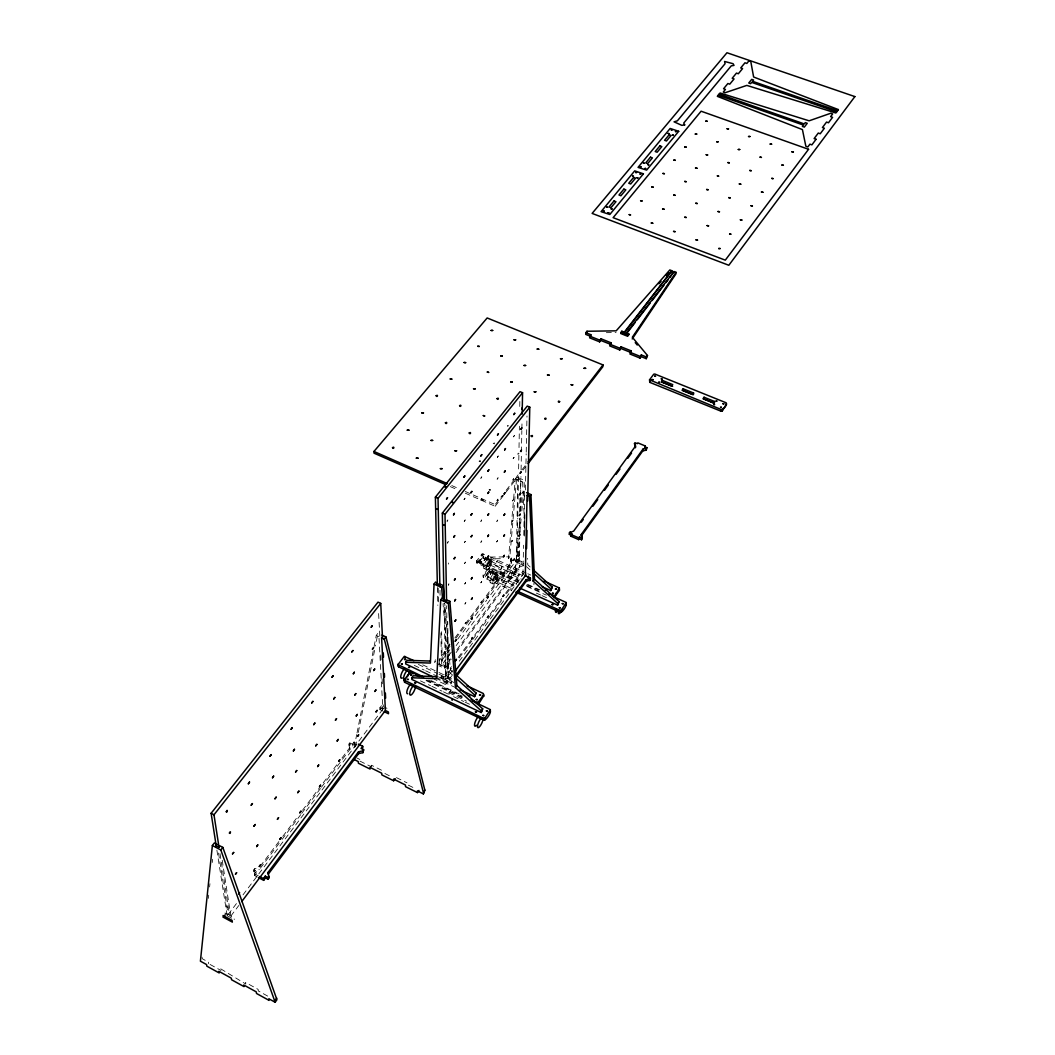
<?xml version="1.0" encoding="UTF-8"?>
<svg xmlns="http://www.w3.org/2000/svg" width="1055" height="1055" viewBox="0 0 1055 1055"><rect width="100%" height="100%" fill="white"/><g stroke="black" fill="none" stroke-linecap="round" stroke-linejoin="round"><path stroke-width="0.75" stroke-dasharray="5 3.75" d="M500.993 574.078L476.807 563.08L481.924 555.695L482.241 553.73L489.085 556.394M478.719 562.46L482.438 557.251L478.838 562.803L487.212 566.68L478.838 562.671M482.781 558.095C484.482 553.532 482.241 559.638 483.797 558.201M483.098 574.856L483.414 577.52L483.098 574.856L489.217 567.748L517.926 580.646M483.137 553.73L483.124 555.444L481.924 555.695M486.342 558.201C499.186 565.375 485.762 555.194 482.438 557.396M515.842 574.896L484.06 560.614L485.406 557.119M485.129 576.98L488.742 571.494L489.955 571.243L498.382 575.015L494.637 580.791M486.737 565.295C488.478 560.798 486.078 567.168 487.779 565.295M482.979 576.914L488.201 569.779L488.214 568.065M487.212 566.535L488.439 566.429L492.012 560.864M488.742 571.494C491.248 567.537 488.28 575.74 490.127 570.689M504.409 576.281L489.428 569.529L489.428 567.814M489.81 561.247L490.588 559.374L490.892 563.027L501.916 567.972L500.584 569.766L489.56 564.807L489.56 563.093C493.371 558.728 487.647 562.289 490.839 561.247M514.009 585.459L490.377 574.79L490.39 573.076L491.736 571.283L516.383 571.124L517.557 558.108M490.377 574.79L491.736 571.283M492.012 561.682L488.439 566.429M492.131 561.207L491.696 560.601M493.081 579.512C494.795 575.001 492.395 581.305 494.122 579.512M498.369 575.845L493.569 580.909L494.452 580.764M465.242 493.173L495.138 506.281L495.151 504.58L502.14 495.52M496.153 575.397L497.182 575.503L496.153 575.45L496.945 573.524L497.261 577.204L508.352 582.215L508.378 580.501L507.02 584.022L495.916 579.01L497.274 575.489M500.584 569.766L501.929 566.258L501.916 567.972M501.784 576.703L511.556 563.594L510.554 560.746L511.253 558.108L516.33 560.376L517.003 559.48L506.295 573.815M510.554 560.746L511.253 558.108M511.556 563.594L510.58 559.005M511.649 574.738L513.007 571.23L511.649 574.738L521.368 579.116M514.26 558.253L513.561 560.891L514.26 558.253L522.08 561.748L521.381 564.385L522.08 561.748M516.33 560.376L517.082 517.649M517.108 516L517.754 479.854L518.453 478.957L520.893 479.999L519.917 495.692M517.056 556.183L517.385 538.037M517.412 536.468L517.741 518.308M517.768 516.752L518.506 475.541M518.625 468.961L518.902 454.164M519.02 447.584L519.403 426.207M519.759 406.465L519.878 399.885M518.73 558.135L518.678 561.418L523.768 563.7L519.403 565.361L456.077 650.856M518.77 556.486L519.113 538.419M519.139 536.771L519.482 518.704M519.601 512.123L519.878 497.34M519.403 557.185L519.337 560.522L456.142 645.607M519.442 555.589L519.785 537.443M519.812 535.874L520.168 517.715M520.286 511.227L520.577 496.443M520.603 494.795L520.959 476.596M521.078 470.016L521.394 453.571M521.434 451.922L521.843 430.546M521.869 428.91L522.001 422.33M456.103 652.57L519.363 567.089L519.403 565.361M522.937 574.738L523.557 545.184M523.768 535.333L524.638 494.294L522.172 493.226L523.57 491.393L521.816 510.923M524.414 536.059L524.876 514.603M525.403 489.942L526.181 453.782M526.221 452.147L526.999 415.987M533.922 584.747L533.962 583.046M516.713 476.992L515.315 478.799L508.497 558.623L509.842 556.829L516.713 476.992L524.032 480.157L524.902 499.701M497.208 573.88L496.167 573.88M494.136 577.982L493.094 577.982M518.097 538.775L515.038 572.944L490.39 573.076M518.678 532.274L519.996 517.623M520.577 511.121L521.882 496.47M489.085 572.219L490.127 572.219M489.098 570.742L498.052 574.896M490.852 559.717L489.81 559.717M517.702 556.486L519.324 538.577M519.904 532.076L521.078 519.06M480.75 562.091C479.128 557.436 481.278 564.214 479.722 562.091M480.75 560.667L479.722 560.561M483.823 556.578L482.979 557.08M502.549 495.929L502.127 496.615L502.431 495.705M208.363 898.385L208.705 895.128M209.602 886.978L209.945 883.708M212.253 862.515L212.609 859.245M476.702 562.737L476.82 560.68L481.924 553.981M354.177 747.362L356.709 734.57M357.025 732.961L373.76 648.152M374.077 646.557L376.279 635.361L377.967 633.185L375.435 646.003M355.456 746.861L357.038 738.856M358.304 732.447L375.118 647.599M487.779 563.832L486.751 563.832M447.043 520.827L447.861 519.93L447.069 521.763M448.401 564.095L448.388 563.001M487.014 574.935L486.078 574.988M449.747 644.869L449.087 645.555L449.733 643.867M448.349 584.299L448.929 583.85L448.375 585.485M448.982 694.467L448.955 692.766L452.186 688.348M450.867 684.075L451.58 681.359L450.867 684.075L442.744 680.224L443.443 677.508L442.744 680.224M452.384 670.518L445.553 679.855L444.089 603.275M459.215 661.248L523.61 573.775L520.854 572.588M451.896 675.648L447.993 681.003L446.647 605.781M445.711 684.629L447.135 680.963L445.711 684.629L434.251 679.183M437.1 663.569L447.571 668.514L448.27 665.797L447.307 662.685L451.21 657.423M441.755 675.358L441.056 678.075L441.755 675.358L445.658 674.514L451.448 666.654M458.226 657.476L470.794 640.451M474.658 635.202L486.25 619.483M490.127 614.234L501.718 598.515M505.596 593.266L517.187 577.547M441.794 677.073L445.685 676.242L452.45 667.063M459.202 657.898L471.77 640.86M472.732 639.554L487.212 619.905M488.188 618.586L502.668 598.937M506.532 593.688L518.124 577.969M444.419 668.356L445.118 665.639L444.419 668.356L439.051 665.824M369.975 767.367L371.545 765.257L383.308 771.1M448.296 667.525L447.333 664.413L451.237 659.151M447.571 668.514L448.27 665.797M449.839 649.709L439.144 664.109L439.764 658.28M457.633 639.238L471.255 620.92M475.146 615.685L486.83 599.992M490.72 594.756L502.404 579.05M451.276 652.148L441.557 665.296L440.832 630.877M435.412 661.445L434.686 662.435L435.372 659.718M449.997 644.473L439.249 658.9L439.289 660.615L450.037 646.201M454.89 637.919L511.583 561.853M455.892 638.328L469.567 619.971M470.543 618.665L485.181 598.989M486.157 597.684L500.809 578.021M230.86 916.03L238.786 905.507M487.291 575.423L489.599 572.364L496.668 575.542L493.608 579.643L487.938 577.085M257.288 876.969L254.73 875.624L256.589 873.171L256.352 871.417L253.675 870.006L254.598 868.779L257.618 868.094M260.348 868.186L281.039 840.756M282.015 839.45L300.741 814.631M301.73 813.326L320.443 788.507M321.432 787.201L350.009 749.314L348.968 744.026L349.798 742.918L352.396 744.197L352.515 745.99L349.93 744.711L349.798 742.918M352.515 745.99L354.19 743.775L354.058 741.981L356.946 743.406M382.807 710.991L379.958 709.606L381.58 707.47L381.475 705.663L390.034 709.804M228.157 914.58L237.072 902.75M243.019 894.851L383.664 708.129L383.479 704.872M486.039 574.949L488.742 571.362M256.589 873.171L253.912 871.76L254.835 870.533L259.359 869.491M350.009 749.314L349.1 745.819L349.93 744.711M254.73 875.624L254.492 873.87L256.352 871.417M260.11 866.432L278.85 841.613M282.793 836.378L298.578 815.475M302.534 810.253L319.296 788.032M323.239 782.81L338.035 763.2M341.991 757.978L349.878 747.52M352.396 744.197L354.058 741.981M379.958 709.606L379.853 707.813L381.475 705.663M484.06 560.614L485.406 558.847L517.174 573.102M524.849 530.823L522.634 481.964L524.032 480.157M506.136 490.351L518.124 474.842M522.106 469.66L526.102 464.49M495.138 506.281L505.121 493.358M506.11 492.065L518.084 476.544M523.082 470.082L526.076 466.191M382.596 704.423L378.943 636.613L379.787 635.532M488.439 566.298L487.436 566.614M488.201 569.779L489.428 569.529M480.473 461.615C481.397 459.426 477.256 461.536 480.091 461.774M494.597 443.825L493.173 443.39L494.597 442.955M519.363 567.089L523.728 565.427L511.227 559.849M518.203 453.109L517.794 454.27L519.02 453.571M606.348 332.681L616.08 332.536M490.298 557.066L504.949 556.895M506.585 556.869L509.842 556.829M484.06 558.899L488.953 558.847M500.347 558.715L490.575 558.834L523.293 573.458M507.692 426.484L507.323 425.468L508.734 425.904M483.652 557.146L482.781 556.565M515.315 478.799L517.754 479.854M520.194 480.909L522.634 481.964M451.764 485.564L459.242 488.834M465.229 491.459L495.151 504.58M450.287 486.619L457.765 489.889M514.233 559.994L522.04 563.476M490.575 557.066L526.313 573.076M527.803 573.749L530.784 575.081M518.572 573.722L522.739 575.595M512.981 572.944L515.763 574.197M476.689 561.023L518.928 580.421M527.882 584.457L539.83 589.837M526.92 584.694L538.92 590.101M506.967 576.769L518.902 582.136M526.353 585.499L541.268 592.211M505.912 576.953L517.9 582.36M526.88 586.409L546.371 595.178M483.994 568.513L486.79 569.779M491.736 572.997L516.739 584.272M536.349 593.108L540.569 595.007M541.98 595.64L549.035 598.831M490.786 579.129L512.915 589.138M490.865 579.538L493.569 580.909M486.355 578.852L511.411 590.18M490.285 582.663L493.107 583.943M447.544 666.786L442.296 664.307L441.61 631.681M439.012 664.096L444.379 666.628M376.279 635.361L378.943 636.613M422.739 664.835L437.522 671.837M438.999 672.536L452.305 678.827M418.36 664.439L437.561 673.538M439.038 674.237L452.331 680.528M441.016 676.347L446.291 678.853L444.88 603.908M454.019 682.506L448.731 680L447.702 621.355M442.718 678.497L450.841 682.361M414.285 665.389L424.242 670.11M425.666 670.782L435.662 675.517M438.537 676.875L454.046 684.233M435.702 677.218L447.162 682.651M435.636 678.167L454.323 687.029M431.033 680.567L462.156 695.364M428.633 680.172L462.248 696.155M426.642 680.145L462.182 697.052M426.035 680.607L463.237 698.305M448.955 692.766L466.534 701.14M420.47 680.884L430.493 685.658M431.93 686.343L442.005 691.144M443.443 691.829L450.67 695.271M453.558 696.643L463.712 701.483M465.163 702.182L469.528 704.252M381.58 707.47L384.429 708.841M379.853 707.813L382.846 709.263L382.675 706.032M354.19 743.775L357.065 745.199M356.906 757.991L359.821 759.442M396.443 777.614L406.993 782.85M359.94 761.117L370.186 766.207M384.877 773.5L389.295 775.702M408.391 785.171L414.997 788.454M254.492 873.87L258.33 875.901M231.691 918.18L225.256 914.711L224.979 912.984L228.131 914.672L218.438 852.4M220.746 968.859L245.828 984.091L245.578 982.495L258.093 989.353L258.317 990.948L270.871 997.845M210.064 964.455L221.009 970.468M452.832 672.048L450.393 669.846L444.683 603.355M452.608 675.134L448.942 671.824L443.034 603.711M530.124 566.97L527.803 564.847L527.513 558.332M526.471 566.654L529.953 569.832M201.98 957.096L202.27 958.718L208.415 962.094L208.692 963.703M219.994 853.574L229.634 915.806M216.882 850.159L227.181 915.938M222.223 860.273L230.834 916.136L233.999 917.837L234.263 919.564M253.675 870.006L253.912 871.76M254.598 868.779L254.835 870.533M348.968 744.026L349.1 745.819M371.545 765.257L371.637 766.932M378.613 613.562L379.84 636.389M380.815 654.904L381.132 660.852M382.095 678.787L382.451 685.579M438.221 588.097L438.577 604.423M437.416 587.464L437.825 605.412M439.975 590.246L440.133 598.159M445.658 674.514L445.685 676.242M447.307 662.685L447.333 664.413M477.137 561.616L477.137 563.33M476.82 560.68L476.82 562.394M488.518 559.229A5.183 1.662 -65.9 0 1 486.685 566.548A5.183 1.662 -65.9 0 1 483.691 566.68A5.183 1.662 -65.9 0 1 487.568 559.282M490.72 578.114A5.222 1.648 -65.8 0 1 494.927 573.419A5.222 1.648 -65.8 0 1 492.764 580.975A5.222 1.648 -65.8 0 1 490.034 580.501M226.482 906.548L227.498 907.326L226.522 906.496M447.294 543.061L448.23 541.69L447.294 543.061M464.055 499.556L464.991 498.211L464.055 499.556M464.24 521.341L465.163 519.996L464.24 521.341M464.424 542.652L465.255 541.294L464.424 542.652M464.596 563.528L465.413 562.17L464.596 563.528M464.767 583.969L465.585 582.624L464.767 583.969M464.939 604.001L465.822 602.682L464.939 604.001M465.097 623.611L465.98 622.305L465.097 623.611M480.856 478.245L481.766 476.926L480.856 478.245M480.856 500.03L481.766 498.725L480.856 500.03M480.869 521.381L481.687 520.036L480.869 521.381M480.869 542.27L481.753 540.964L480.869 542.27M480.869 562.737L481.753 561.445L480.869 562.737M480.882 582.795L481.739 581.503L480.882 582.795M480.882 602.445L481.739 601.152L480.882 602.445M497.34 457.329L498.237 456.037L497.34 457.329M497.169 479.141L498.052 477.849L497.169 479.141M496.997 500.492L497.881 499.2L496.997 500.492M496.839 521.407L497.709 520.128L496.839 521.407M496.681 541.901L497.538 540.622L496.681 541.901M496.523 561.985L497.38 560.706L496.523 561.985M496.377 581.661L497.222 580.395L496.377 581.661M513.495 436.823L514.378 435.557L513.495 436.823M513.165 458.635L514.036 457.369L513.165 458.635M512.836 480.012L513.706 478.733L512.836 480.012M512.519 500.94L513.376 499.674L512.519 500.94M512.202 521.447L513.047 520.181L512.202 521.447M511.899 541.545L512.73 540.292L511.899 541.545M511.596 561.247L512.427 560.007L511.596 561.247M489.164 489.757C490.298 492.276 491.643 487.951 489.164 489.757M482.372 499.74L483.203 500.281L482.372 499.74M490.324 561.392L487.265 565.44L480.236 562.275L483.309 558.24L490.324 561.392M489.032 568.447A5.183 1.648 -65.9 0 0 491.314 560.495A5.183 1.648 -65.9 0 0 486.803 566.443A5.183 1.648 -65.9 0 0 489.032 568.447M495.336 582.571A5.222 1.635 -65.8 0 0 497.644 574.579A5.222 1.635 -65.8 0 0 493.133 580.619A5.222 1.635 -65.8 0 0 495.336 582.571"/><path stroke-width="1.5" d="M411.78 677.745L436.744 678.721L440.713 599.86L442.256 597.855L446.568 601.192L447.333 600.19L449.878 601.35L456.894 685.579L482.663 708.815L481.225 712.534L411.846 679.446L411.78 677.745L413.257 675.78L436.665 676.664M490.021 711.057C492.131 712.455 483.23 724.469 483.652 718.376L404.091 680.106L410.382 671.758L421.327 676.69M471.058 699.597L476.979 702.406C477.335 708.446 482.491 696.669 483.678 696.26L483.348 693.517L467.088 685.829M484.944 719.774L484.944 718.086L490.377 709.646L472.482 701.021M490.364 712.112L490.364 710.424M522.159 414.101L522.568 392.724L520.023 391.669L435.385 497.169L437.377 585.551M527.79 494.439L527.091 495.362L525.298 575.793L530.414 578.1L530.375 579.828L525.997 581.516L454.758 678.761M526.564 548.613L526.973 530.454M527.645 501.006L529.781 407.19L527.21 406.122L442.348 513.099L444.05 601.35M525.997 581.516L526.036 579.775L530.414 578.1M529.702 580.751L529.755 579.01M542.375 586.817L550.802 590.602L552.174 587.068L533.606 570.135M552.174 587.068L550.802 590.602M553.888 597.658L559.414 588.017L544.182 581.094M519.601 587.978L557.607 605.135L558.992 601.574L534.476 579.235L530.955 494.597L526.524 492.672M559.071 587.767L559.44 590.259L554.429 597.328M559.361 590.431L559.427 588.716M558.992 601.574L557.607 605.135M566.034 604.067C567.247 605.939 559.796 616.16 560.1 610.463L517.332 591.13M561.26 611.913L561.326 610.212L566.258 602.51L552.424 596.181M566.205 604.937L566.284 603.223M579.301 538.749L581.595 539.764L581.687 538.063L579.393 537.048L578.681 539.619L571.045 536.27L571.678 535.413L569.397 534.41L569.463 532.709L573.63 531.14L635.558 446.041L634.49 443.535L635.057 442.744L637.286 443.667L637.853 442.876L645.264 445.962L645.133 447.663M570.096 531.852L569.397 534.41M444.274 598.488L443.153 585.512L440.634 584.351L439.869 585.354L435.583 582.044L434.053 584.035L430.4 663.068L405.661 662.263L405.727 663.964L432.774 676.809M571.045 536.27L571.757 533.711L569.463 532.709M571.678 535.413L571.757 533.711M585.828 332.694L585.749 334.395L590.747 336.4L590.826 334.699L585.828 332.694L586.962 331.257L616.186 330.835L669.82 269.961L671.877 270.753L624.244 333.05L621.791 332.074L621.843 331.217L624.296 332.193L624.244 333.05M586.883 332.971L586.962 331.257M578.681 539.619L579.393 537.048M590.826 334.699L589.613 337.824L599.636 341.846L600.849 338.708L610.911 342.743L610.805 344.444L600.757 340.422M642.97 449.14L581.252 534.463L581.173 536.164L642.838 450.841L642.97 449.14L646.926 447.676L644.697 446.753L645.264 445.962M581.252 534.463L582.307 537.193L581.595 539.764M599.636 341.846L600.849 338.708M445.803 484.641L374.05 453.175L373.958 451.461L487.159 317.964L602.998 364.925L602.906 366.626L528.067 463.607M610.911 342.743L609.698 345.895L619.786 349.944L621.013 346.792L631.141 350.853L631.022 352.555L620.894 348.493M619.786 349.944L621.013 346.792M626.406 333.037L628.859 334.013L628.806 334.87L626.34 333.894L626.406 333.037L673.934 271.544L675.991 272.335L675.846 274.023L632.209 338.972M628.859 334.013L627.699 336.294L620.683 333.499L621.791 332.074M631.141 350.853L629.914 354.005L640.069 358.093L641.308 354.928L646.399 356.972L646.267 358.674L641.176 356.63M640.069 358.093L641.308 354.928M634.49 443.535L635.427 447.755L635.558 446.041M675.991 272.335L632.327 337.257L647.493 355.509L646.267 358.674M649.537 379.84L721.356 409.564C723.704 409.749 727.673 404.461 726.104 402.773L654.812 374.024L653.718 374.222L649.537 379.84L649.761 382.345L721.158 411.265L722.253 411.054L726.091 404.566M649.761 382.345L649.893 380.631M642.838 450.841L646.214 450.182L646.346 448.481M646.926 447.676L646.214 450.182M662.395 380.407L661.287 381.897L671.653 386.09L672.747 384.6L662.395 380.407L662.25 382.121L672.602 386.301M669.899 277.518L673.934 271.544M683.152 388.794L682.994 390.495L693.425 394.715L693.583 393.014L683.152 388.794L682.058 390.297L692.502 394.517L693.583 393.014M704.067 397.234L703.883 398.948L714.393 403.195L714.578 401.48L704.067 397.234L702.986 398.75L713.51 403.01L714.578 401.48M212.371 845.517L200.41 961.184L206.569 964.56L206.846 966.169L219.176 972.947L218.899 971.338L231.296 978.156L231.559 979.752L243.995 986.596L243.758 985.001L256.273 991.871L256.497 993.467L269.065 1000.377L268.84 998.782L275.157 1002.25L276.951 999.718L222.829 847.389L220.007 845.899L219.005 847.191L216.196 845.714L217.198 844.422L214.376 842.945L212.371 845.517L220.825 849.974L275.157 1002.25M721.158 411.265L721.356 409.564M722.253 411.054L722.451 409.353M726.288 405.278L726.486 403.577M483.678 696.26L483.678 695.496M413.863 660.641L404.289 656.368L398.025 664.61L423.635 677.046M274.933 1000.654L276.74 998.122M353.873 759.376L358.252 761.552L358.37 763.227L370.081 769.055L369.975 767.367L381.739 773.223L381.844 774.898L393.647 780.766L393.568 779.091L405.437 784.999L405.516 786.661L417.437 792.582L417.371 790.92L423.358 793.888L424.835 790.063L385.959 636.956L381.963 635.07M481.225 712.534L482.663 708.815M423.358 793.888L424.835 790.063M476.979 702.406L478.271 702.129L483.678 694.572M417.437 792.582L418.967 790.432M460.099 689.772L474.579 696.643L476.016 692.964L456.499 675.345M474.579 696.643L476.016 692.964M581.687 538.063L582.307 537.193M581.279 522.199L583.217 519.548M592.884 506.242L597.723 499.595M604.489 490.298L608.353 484.97M616.094 474.341L619.958 469.027M627.685 458.384L631.563 453.07M393.647 780.766L395.203 778.63M481.225 710.846L455.43 687.583L456.894 685.579M557.673 603.42L533.144 581.068L534.476 579.235M455.694 675.727L526.036 579.775M528.054 577.032L528.726 576.122M454.811 671.666L525.97 574.83M267.97 877.536L268.893 876.309L268.194 879.29L265.504 877.879L265.28 876.125L267.97 877.536L268.194 879.29M362.788 750.857L358.529 751.806L268.049 872.432L268.273 874.186L358.647 753.6L362.907 752.65L363.632 749.749L361.034 748.47L362.696 746.241L358.384 744.118M362.907 752.65L363.632 749.749M241.753 901.563L385.233 710.688M258.554 877.641L263.658 880.345L263.433 878.591L265.28 876.125M263.658 880.345L265.504 877.879M223.344 917.257L223.067 915.516L232.087 920.382L232.351 922.11L223.344 917.257L225.256 914.711M646.399 356.972L647.493 355.509M455.43 687.583L448.349 603.368L449.878 601.35M533.144 581.068L529.557 496.43L530.955 494.597M405.661 662.263L407.125 660.325L430.321 661.05M442.612 598.844L441.623 587.503L443.153 585.512M626.34 333.894L635.255 322.355M637.233 319.797L650.104 303.141M652.082 300.583L663.964 285.206M665.942 282.635L667.921 280.076M528.107 461.905L602.998 364.925M220.825 849.974L222.829 847.389M423.292 792.226L384.284 639.132L385.959 636.956M624.296 332.193L671.877 270.753M384.231 711.69L388.504 713.76L388.411 711.954L385.418 710.503L381.607 637.866L382.451 636.785M621.843 331.217L620.736 332.642L627.751 335.437M219.031 847.336L213.98 814.777L380.723 603.407L378.007 602.141L211.119 813.273L216.381 846.954M446.595 602.524L445.012 514.286L529.781 407.19M439.895 586.699L438.023 498.329L522.568 392.724M238.918 892.978L239.591 892.609L238.918 894.35M658.966 283.835L661.103 281.395M666.457 275.315L668.606 272.876M484.944 718.086L483.652 718.376M561.326 610.212L560.1 610.463M554.482 595.627L548.785 593.86M546.002 590.47L545.989 589.719L545.343 590.299M521.803 409.274L521.79 408.127M837.525 110.722L752.558 81.301L753.6 80.022L751.714 79.376L748.747 83.015L750.633 83.675L751.674 82.395L836.681 111.843M719.154 94.106L804.292 123.936L805.308 122.604L807.246 123.29L804.332 127.101L802.393 126.429L803.409 125.083L718.231 95.214M671.798 271.597L673.855 272.388M589.705 336.123L599.728 340.145M609.79 344.181L619.892 348.229M630.033 352.304L640.2 356.379M527.091 495.362L529.557 496.43M571.124 534.569L578.76 537.918M373.958 451.461L447.267 483.599M435.385 497.169L438.023 498.329M442.348 513.099L445.012 514.286M515.829 592.185L560.034 612.177M434.053 584.035L441.623 587.503M440.713 599.86L448.349 603.368M381.607 637.866L384.284 639.132M398.144 664.043L398.328 666.654L413.323 673.815M416.277 675.226L419.244 676.624M404.21 679.525L404.579 682.255L483.652 720.051M211.119 813.273L213.98 814.777M259.596 876.573L263.433 878.591M455.048 677.336L474.579 694.955M533.434 573.01L550.868 588.888M635.242 342.624L637.26 345.051M268.049 872.432L269.104 878.063M358.529 751.806L358.647 753.6M362.696 746.241L362.815 748.035M380.723 603.407L382.503 637.642M383.295 652.926L383.519 657.212M384.363 673.512L384.548 677.139M385.378 693.069L385.642 698.133M398.434 665.072L398.513 666.773M405.001 656.447L405.067 658.149M404.513 680.567L404.579 682.255M409.802 672.101L409.868 673.802M452.094 698.647L452.133 700.335M478.271 702.129L478.271 703.817M402.272 677.969A5.486 1.807 -64.6 0 1 401.032 674.884A5.486 1.807 -64.6 0 1 404.896 668.501M409.261 671.811A5.486 1.807 -64.6 0 1 407.336 676.796M405.858 678.761A5.486 1.807 -64.6 0 1 403.669 677.429A5.486 1.807 -64.6 0 1 407.085 670.466M556.209 592.963A5.249 1.503 -66.1 0 1 554.614 596.642M562.566 608.643A5.288 1.49 -66.1 0 1 559.216 613.641A5.288 1.49 -66.1 0 1 558.741 610.291M556.605 612.177A5.275 1.503 -66.1 0 1 555.853 608.986M407.731 693.755A5.526 1.794 -64.5 0 1 407.309 689.785A5.526 1.794 -64.5 0 1 410.988 683.97M415.446 686.291A5.526 1.78 -64.5 0 1 412.439 693.728A5.526 1.78 -64.5 0 1 409.736 693.333A5.526 1.78 -64.5 0 1 413.204 685.961M476.596 725.273A5.592 1.635 -64.9 0 1 474.605 724.073A5.592 1.635 -64.9 0 1 478.021 716.938M483.085 718.613A5.592 1.622 -64.9 0 1 479.801 726.447A5.592 1.622 -64.9 0 1 477.664 725.128A5.592 1.622 -64.9 0 1 481.687 717.743M248.334 783.786L249.521 782.098L248.334 783.786M251.182 805.216L252.422 803.607L251.182 805.216M253.952 826.144L255.178 824.535L253.952 826.144M256.655 846.558L257.789 844.91L256.655 846.558M259.306 866.498L260.506 864.915L259.306 866.498M269.948 756.237L271.188 754.668L269.948 756.237M272.507 777.772L273.641 776.137L272.507 777.772M274.999 798.793L276.12 797.158L274.999 798.793M277.425 819.326L278.533 817.691L277.425 819.326M675.464 131.559L676.295 131.624L675.49 131.493M279.799 839.371L280.973 837.815L279.799 839.371M671.943 130.029L671.125 129.963L671.943 130.002M672.523 135.093L673.354 135.172L672.523 135.093M669.002 133.563L668.171 133.523L669.002 133.563M291.088 729.308L292.222 727.686L291.088 729.308M661.274 378.864L662.224 378.956L661.287 378.824M293.369 750.923L294.477 749.314L293.369 750.923M658.768 382.266L659.705 382.358L658.782 382.226M295.585 772.036L296.758 770.506L295.585 772.036M297.747 792.661L298.908 791.131L297.747 792.661M654.68 376.2L655.603 376.332L654.707 376.121M299.857 812.798L300.939 811.216L299.857 812.798M652.161 379.589L653.098 379.681L652.161 379.589M311.779 702.96L312.887 701.364L311.779 702.96M648.706 164.804L647.862 164.751L648.706 164.765M313.77 724.653L314.865 723.071L313.77 724.653M645.66 168.47L644.816 168.497L645.66 168.51M315.735 745.845L316.882 744.355L315.735 745.845M317.634 766.55L318.702 764.994L317.634 766.55M643.458 163.143L644.302 163.222L643.458 163.143M319.507 786.793L320.562 785.223L319.507 786.793M640.095 174.101L640.952 174.181L640.108 174.062M640.398 166.809L641.242 166.888L640.411 166.769M636.521 172.506L635.677 172.506L636.521 172.506M637.022 177.807L637.866 177.886L637.022 177.807M332.009 677.178L333.169 675.701L332.009 677.178M632.591 176.172L633.435 176.251L632.591 176.172M333.749 698.951L334.831 697.395L333.749 698.951M335.45 720.209L336.519 718.666L335.45 720.209M337.125 740.992L338.167 739.463L337.125 740.992M338.747 761.301L339.789 759.771L338.747 761.301M351.816 651.937L352.95 650.5L351.816 651.937M353.306 673.776L354.361 672.246L353.306 673.776M354.77 695.113L355.812 693.597L354.77 695.113M612.045 208.93L611.188 208.916L612.045 208.93M356.208 715.963L357.223 714.446L356.208 715.963M357.605 736.35L358.621 734.847L357.605 736.35M606.704 207.189L607.561 207.268L606.704 207.189M607.983 212.728L608.827 212.886L607.983 212.728M371.202 627.237L372.244 625.734L371.202 627.237M603.486 211.026L604.357 211.119L603.5 211M372.455 649.128L373.562 647.717L372.455 649.128M373.694 670.518L374.71 669.028L373.694 670.518M374.894 691.434L375.897 689.957L374.894 691.434M376.068 711.888L377.07 710.411L376.068 711.888M791.962 151.828L793.386 152.078L791.962 151.828M563.344 603.684L562.289 603.618L563.344 603.684M559.295 607.838L560.337 607.997L559.335 607.733M781.94 165.028L783.377 165.279L781.94 165.028M556.499 589.178L555.457 589.112L556.499 589.178M552.477 593.279L553.519 593.385L552.49 593.226M552.042 604.555L553.097 604.66L552.055 604.502M771.772 178.427L773.21 178.677L771.838 178.321M771.601 144.205L770.176 144.073L771.601 144.205M761.459 192.023L762.91 192.274L761.459 192.023M760.035 157.182L761.459 157.432L760.101 157.063M751.002 205.804L752.452 206.068L751.055 205.685M446.542 499.055L447.505 497.696L446.542 499.055M749.749 170.462L751.186 170.712L749.749 170.462M749.973 136.517L748.549 136.504L749.973 136.517M453.518 514.853L454.389 513.429L453.518 514.853M453.821 537.061L454.692 535.65L453.821 537.061M740.373 219.796L741.85 220.06L740.373 219.796M454.112 558.794L454.969 557.396L454.112 558.794M454.415 580.065L455.338 578.694L454.415 580.065M739.318 183.939L740.768 184.203L739.318 183.939M463.87 477.308L464.807 475.963L463.87 477.308M454.692 600.888L455.536 599.491L454.692 600.888M454.969 621.263L455.8 619.878L454.969 621.263M739.726 149.507L738.289 149.494L739.726 149.507M455.246 641.216L456.142 639.858L455.246 641.216M455.509 660.76L456.406 659.415L455.509 660.76M470.886 492.791L471.836 491.419L470.886 492.791M729.598 233.999L731.075 234.263L729.664 233.88M471.005 515.025L471.941 513.666L471.005 515.025M471.11 536.784L472.033 535.426L471.11 536.784M487.278 710.912L486.184 710.859L487.278 710.978M728.728 197.615L730.192 197.878L728.728 197.615M471.216 558.082L472.139 556.724L471.216 558.082M480.856 455.971L481.779 454.652L480.856 455.971M471.321 578.931L472.152 577.56L471.321 578.931M482.913 715.461L483.994 715.646L482.953 715.343M720.156 248.545L718.653 248.532L720.156 248.545M727.897 162.562L729.322 162.813L727.897 162.562M471.427 599.346L472.324 598L471.427 599.346M471.532 619.338L472.337 617.979L471.532 619.338M480.618 695.047L479.511 695.047L480.618 695.047M728.504 128.868L727.093 128.75L728.504 128.868M471.625 638.921L472.508 637.589L471.625 638.921M487.924 471.163L488.847 469.818L487.924 471.163M487.845 493.41L488.768 492.078L487.845 493.41M476.253 699.544L477.348 699.597L476.253 699.544M475.423 711.888L476.53 711.954L475.423 711.888M717.993 211.501L719.457 211.765L717.993 211.501M487.779 515.183L488.689 513.864L487.779 515.183M487.713 536.507L488.531 535.149L487.713 536.507M497.512 435.069L498.408 433.763L497.512 435.069M717.347 175.934L718.785 176.185L717.413 175.816M468.829 696.01L469.91 696.129L468.868 695.904M487.647 557.383L488.531 556.064L487.647 557.383M487.581 577.824L488.452 576.518L487.581 577.824M487.516 597.855L488.307 596.523L487.516 597.855M718.152 141.766L716.714 141.752L718.152 141.766M487.45 617.478L488.307 616.173L487.45 617.478M504.62 449.958L505.45 448.599L504.62 449.958M707.087 225.572L708.564 225.849L707.087 225.572M504.369 472.218L505.2 470.873L504.369 472.218M504.132 494.017L504.936 492.672L504.132 494.017M503.881 515.354L504.765 514.049L503.881 515.354M513.838 414.549L514.735 413.27L513.838 414.549M706.639 189.491L708.09 189.755L706.639 189.491M503.657 536.243L504.527 534.951L503.657 536.243M503.42 556.724L504.29 555.418L503.42 556.724M706.204 154.716L707.628 154.966L706.204 154.716M503.195 576.769L504.053 575.489L503.195 576.769M502.984 596.431L503.828 595.139L502.984 596.431M520.985 429.161L521.816 427.829L520.985 429.161M707.193 121.285L705.795 121.167L707.193 121.285M696.023 239.867L697.513 240.144L696.023 239.867M520.577 451.435L521.46 450.142L520.577 451.435M520.168 473.233L521.038 471.954L520.168 473.233M695.786 203.259L697.236 203.523L695.786 203.259M519.759 494.584L520.629 493.305L519.759 494.584M519.363 515.499L520.221 514.22L519.363 515.499M518.981 535.993L519.825 534.727L518.981 535.993M695.535 167.982L696.973 168.233L695.535 167.982M518.598 556.077L519.376 554.785L518.598 556.077M518.229 575.766L519.06 574.487L518.229 575.766M696.722 134.077L695.298 134.064L696.722 134.077M684.761 217.225L686.225 217.488L684.761 217.225M684.721 181.434L686.159 181.697L684.721 181.434M686.106 147.054L684.669 147.041L686.106 147.054M673.578 231.401L675.042 231.665L673.578 231.401M673.736 195.083L675.187 195.346L673.736 195.083M415.683 682.915L414.589 682.849L415.67 682.967M673.894 160.083L675.319 160.334L673.894 160.083M678.708 131.295L646.623 170.106L638.038 167.389L670.149 128.459L678.708 131.295M409.525 667.393L408.443 667.34L409.525 667.446M408.377 679.433L407.283 679.367L408.364 679.486M410.659 674.884L411.727 675.002L410.672 674.831M662.593 208.943L664.043 209.207L662.593 208.943M662.962 173.442L664.386 173.693L662.962 173.442M402.272 663.951L401.19 663.885L402.272 664.004M404.553 659.467L405.634 659.52L404.553 659.467M651.291 223.001L652.755 223.264L651.291 223.001M651.858 186.972L653.296 187.236L651.858 186.972M643.431 173.824L609.816 214.481L601.073 211.646L634.714 170.87L643.431 173.824M640.609 200.714L642.047 200.978L640.609 200.714M629.176 214.666L630.639 214.93L629.242 214.547M585.63 368.314L584.022 368.3L585.63 368.314M572.746 384.851L571.151 384.693L572.746 384.851M559.651 401.652C557.924 403.709 557.858 399.581 559.651 401.652M562.104 358.726L560.508 358.726L562.104 358.726M436.454 508.734L437.403 509.446L436.506 508.655M544.71 418.571C545.857 420.945 547.07 416.87 544.71 418.571M549.088 375.118L547.492 374.96L549.088 375.118M443.39 524.652L444.34 525.377L443.39 524.652M531.166 435.926C532.313 438.339 533.487 434.212 531.166 435.926M535.848 391.774L534.226 391.774L535.848 391.774M538.775 349.231L537.206 349.073L538.775 349.231M721.422 407.309L720.46 407.217L721.409 407.362M722.912 403.696L723.849 403.841L722.912 403.696M525.627 365.478L524.019 365.465L525.627 365.478M713.721 404.447L714.657 404.619L713.76 404.355M716.16 400.979L717.097 401.151L716.2 400.887M510.66 381.831L512.255 381.989L510.66 381.831M226.271 811.704C227.221 813.735 228.078 807.734 226.271 811.704M515.644 339.816L514.049 339.802L515.644 339.816M229.423 833.041C230.359 834.993 231.164 829.177 229.423 833.041M232.496 853.864L233.709 852.453L232.496 853.864M235.489 874.173L236.597 872.709L235.489 874.173M497.063 398.605C498.171 400.926 499.424 396.931 497.063 398.605M502.365 355.917L500.756 355.904L502.365 355.917M483.256 415.644L484.852 415.96L483.335 415.499M487.278 372.125L488.834 372.428L487.357 371.98M492.698 330.466L491.103 330.452L492.698 330.466M469.211 432.972C470.306 435.372 471.625 431.244 469.211 432.972M473.55 388.741L475.146 388.899L473.55 388.741M451.975 502.378L453.149 502.497L451.975 502.378M456.578 450.749L454.903 450.749L456.578 450.749M477.717 346.277L479.287 346.436L477.717 346.277M446.146 486.724L444.973 486.83L446.146 486.724M459.598 405.634C460.679 407.982 461.985 403.946 459.598 405.634M442.085 468.657L440.383 468.657L442.085 468.657M464.081 362.498L465.664 362.643L464.081 362.498M445.421 422.804C446.502 425.191 447.834 421.09 445.421 422.804M450.221 378.969L451.817 379.127L450.221 378.969M432.656 440.423L430.981 440.423L432.656 440.423M436.15 395.717C437.218 398.038 438.537 394.043 436.15 395.717M418.017 458.173L416.329 458.16L418.017 458.173M423.464 412.887L421.815 412.887L423.464 412.887M408.931 430.189L407.27 430.176L408.931 430.189M392.526 447.61C393.568 450.037 394.992 445.856 392.526 447.61M854.867 96.585L728.82 265.267L592.119 213.413L726.974 52.75L854.867 96.585M808.552 149.296L725.299 260.15L613.113 217.673L701.1 111.21L808.552 149.296M816.069 139.286L811.888 144.865L809.923 144.166L807.813 146.962L805.849 146.263L802.433 129.594L717.321 96.335L720.064 92.998L809.132 120.811L830.733 113.254L832.672 113.927L830.628 116.643L832.58 117.316L828.492 122.762L826.54 122.077L822.425 127.55L824.377 128.235L820.236 133.748L818.284 133.049L814.117 138.587L816.069 139.286M838.382 109.588L835.837 112.977L746.821 85.402L725.154 92.721L723.268 92.062L725.444 89.424L723.559 88.765L727.884 83.516L729.77 84.163L734.069 78.94L732.196 78.294L736.469 73.098L738.342 73.745L742.588 68.575L740.729 67.942L744.962 62.799L746.821 63.445L748.918 60.887L750.791 61.533L753.626 77.015L838.382 109.588M684.695 124.886L681.833 125.36L674.066 121.826L677.402 120.797L725.075 63.709L724.574 61.454L733.067 63.696L734.029 65.41L731.273 65.845L683.746 123.066L684.695 124.886M614.023 200.951L609.038 206.925L611.003 207.664L615.975 201.69L614.023 200.951M623.887 189.109L618.969 195.017L620.92 195.742L625.839 189.847L623.887 189.109M633.62 177.425L628.767 183.254L630.719 183.979L635.572 178.137L633.62 177.425M650.487 157.182L645.739 162.892L647.678 163.591L652.412 157.894L650.487 157.182M659.903 145.893L655.208 151.524L657.133 152.223L661.828 146.579L659.903 145.893M669.2 134.724L664.571 140.289L666.483 140.988L671.112 135.422L669.2 134.724"/></g></svg>
